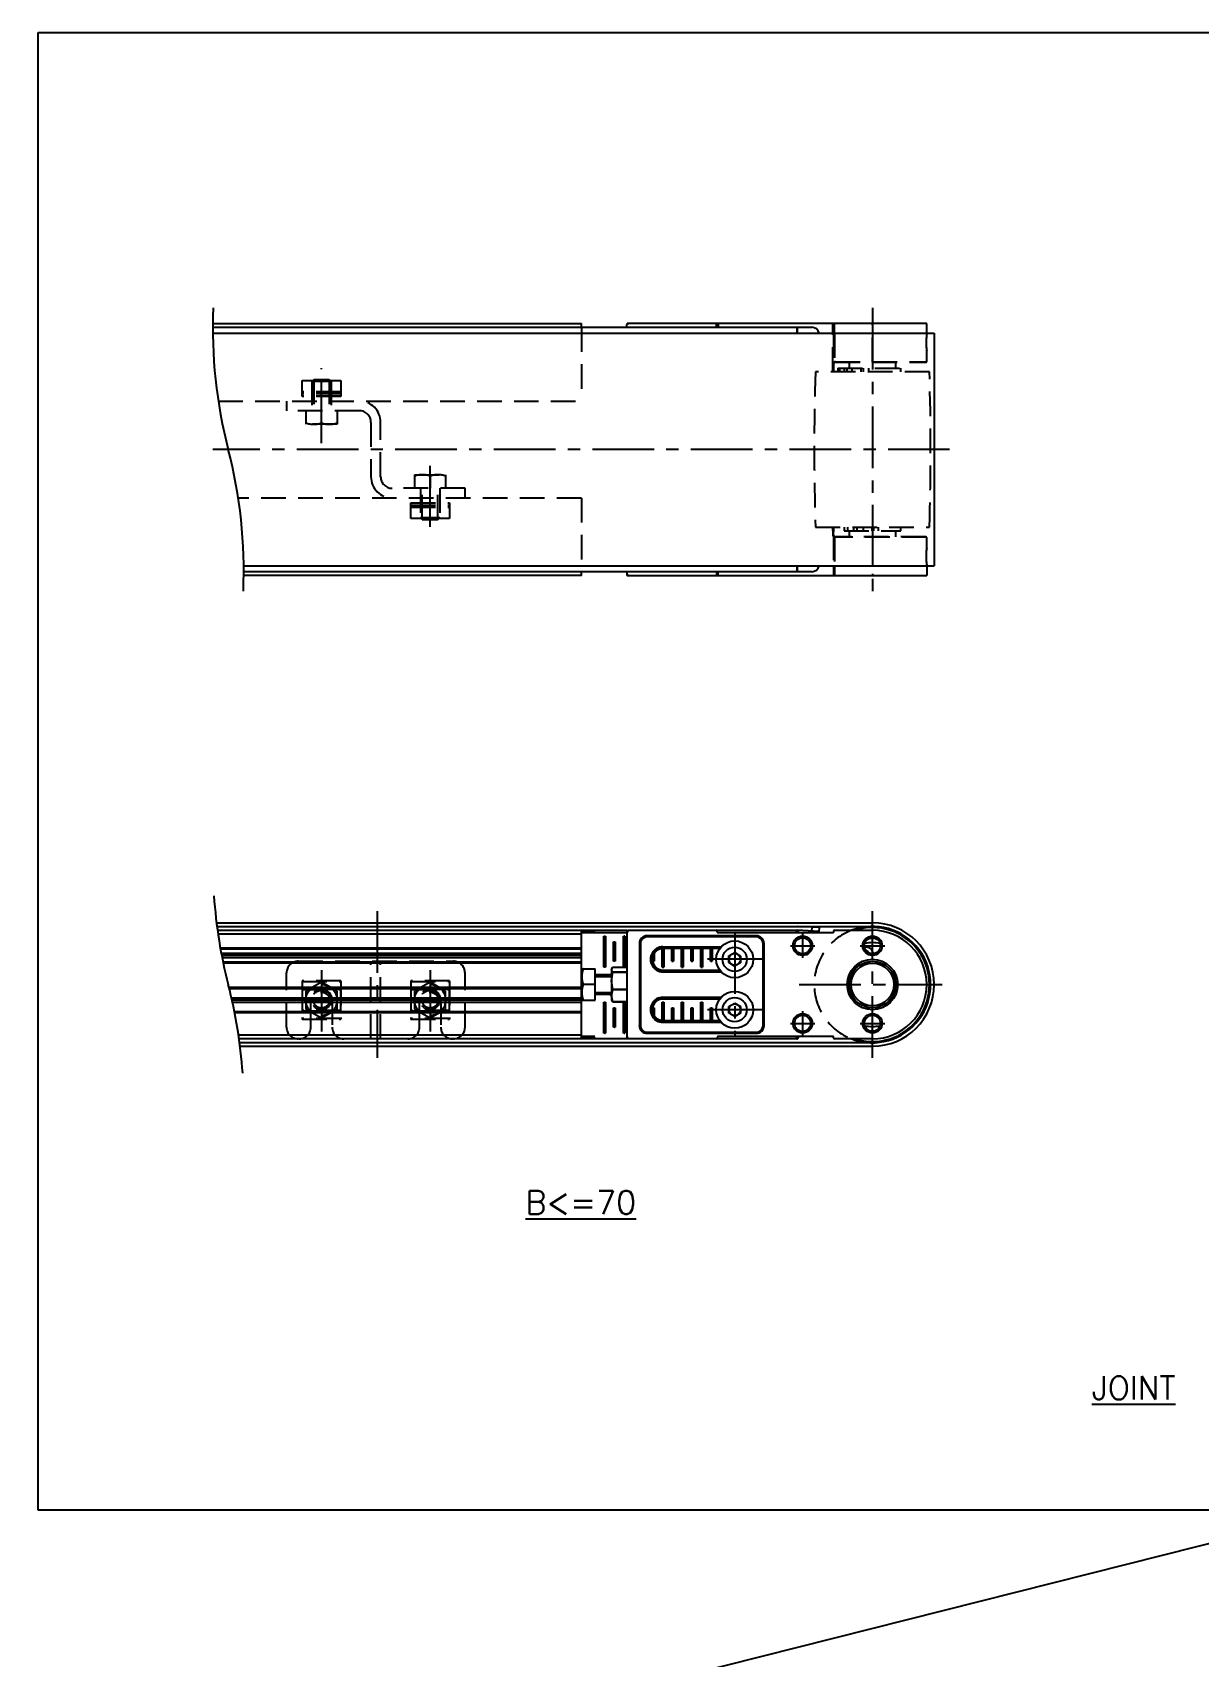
# Model space of a CAD drawing. Extents: x 0 to 1842, y -8 to 906.
# Drawn here: x 1250.8 to 1551.4, y 487.8 to 906.4 of the extents above; entities that cross this region are included whole.
import ezdxf

# ---------------------------------------------------------------- set-up
doc = ezdxf.new("R2010")
doc.units = 0
doc.header["$LTSCALE"] = 0.5
doc.linetypes.add('CENTER', pattern=[50.8, 31.75, -6.35, 6.35, -6.35])
doc.linetypes.add('DASHED', pattern=[19.05, 12.7, -6.35])
for name, color, linetype in [('MSM_CENTER', 1, 'CENTER'), ('MSM_CONTINUOUS', 7, 'CONTINUOUS'), ('MSM_DASHED', 4, 'DASHED'), ('MSM_NARROW', 5, 'CONTINUOUS'), ('MSM_PART_NUMBER', 7, 'CONTINUOUS')]:
    doc.layers.add(name, color=color, linetype=linetype)
doc.styles.get("Standard").update_dxf_attribs({"font": 'txt.shx', "height": 3, "bigfont": 'bigfont.shx'})

msp = doc.modelspace()

# ---------------------------------------------------------------- linework, layer by layer
at = {"layer": 'MSM_CENTER'}
for p, q in [((1467.32, 835.44), (1467.32, 762.44)), ((1325.32, 800.61), (1325.32, 819.94)), ((1487.22, 798.94), (1297.3, 798.94)), ((1353.32, 779.01), (1353.32, 794.74)), ((1339.63, 679.93), (1339.63, 642.13)), ((1467.32, 642.13), (1467.32, 679.93)), ((1431.82, 674.53), (1431.82, 647.53)), ((1449.32, 674.18), (1449.32, 667.88)), ((1446.17, 671.03), (1452.47, 671.03)), ((1464.17, 671.03), (1470.47, 671.03)), ((1438.82, 667.53), (1424.82, 667.53)), ((1325.32, 664.78), (1325.32, 646.17)), ((1353.32, 664.78), (1353.32, 646.17)), ((1448.42, 661.03), (1485.32, 661.03)), ((1333.07, 657.03), (1317.57, 657.03)), ((1361.07, 657.03), (1345.57, 657.03)), ((1438.82, 654.53), (1424.82, 654.53)), ((1449.32, 654.18), (1449.32, 647.88)), ((1446.17, 651.03), (1452.47, 651.03)), ((1464.17, 651.03), (1470.47, 651.03))]:
    msp.add_line(p, q, dxfattribs=at)
at = {"layer": 'MSM_CONTINUOUS'}
for p, q in [((1297.31, 830.44), (1451.67, 830.44)), ((1297.32, 831.44), (1392.32, 831.44)), ((1297.32, 828.94), (1483.22, 828.94)), ((1392.32, 830.44), (1392.32, 831.44)), ((1403.99, 830.44), (1403.98, 831.13)), ((1403.98, 831.13), (1404.22, 831.13)), ((1427.12, 831.44), (1404.08, 831.44)), ((1481.32, 831.44), (1427.12, 831.44)), ((1427.12, 830.44), (1427.12, 831.44)), ((1427.32, 830.44), (1427.32, 831.44)), ((1427.52, 831.44), (1427.52, 830.44)), ((1447.91, 828.94), (1447.91, 830.44)), ((1448.01, 828.94), (1448.01, 830.44)), ((1457.12, 828.94), (1457.12, 831.44)), ((1457.32, 828.94), (1457.32, 831.44)), ((1457.52, 828.94), (1457.52, 831.44)), ((1481.32, 828.94), (1481.32, 831.44)), ((1483.22, 828.94), (1483.22, 768.94)), ((1305.28, 768.94), (1483.22, 768.94)), ((1392.32, 766.44), (1305.28, 766.44)), ((1451.67, 767.44), (1305.29, 767.44)), ((1392.32, 766.44), (1392.32, 767.44)), ((1403.99, 767.44), (1403.98, 766.75)), ((1403.98, 766.75), (1404.22, 766.75)), ((1404.08, 766.44), (1481.32, 766.44)), ((1427.12, 767.44), (1427.12, 766.44)), ((1427.32, 766.44), (1427.32, 767.44)), ((1427.52, 766.44), (1427.52, 767.44)), ((1447.91, 767.44), (1447.91, 768.94)), ((1448.01, 767.44), (1448.01, 768.94)), ((1457.32, 768.94), (1457.32, 766.44)), ((1457.52, 768.94), (1457.52, 766.44)), ((1481.32, 768.94), (1481.32, 766.44)), ((1298.26, 676.93), (1467.32, 676.93)), ((1298.38, 676.03), (1467.32, 676.03)), ((1298.52, 675.03), (1404.23, 675.03)), ((1392.32, 674.03), (1298.66, 674.03)), ((1392.32, 647.03), (1392.32, 675.03)), ((1392.33, 674.43), (1392.32, 674.44)), ((1392.33, 674.43), (1403.98, 674.43)), ((1392.82, 674.94), (1392.83, 674.93)), ((1392.83, 674.93), (1394.81, 674.93)), ((1392.83, 674.93), (1392.83, 674.43)), ((1394.81, 674.93), (1394.83, 674.95)), ((1394.81, 674.43), (1394.81, 674.93)), ((1395.31, 674.44), (1395.81, 674.45)), ((1395.31, 674.43), (1395.31, 674.44)), ((1395.31, 674.43), (1395.31, 674.43)), ((1395.31, 674.43), (1395.31, 674.43)), ((1395.81, 674.45), (1395.81, 674.43)), ((1403.98, 674.37), (1403.98, 647.68)), ((1404.08, 647.68), (1404.08, 674.37)), ((1404.36, 675.03), (1447.9, 675.03)), ((1427.32, 674.63), (1427.32, 674.83)), ((1427.52, 674.43), (1457.32, 674.43)), ((1447.74, 674.95), (1447.82, 675.03)), ((1447.74, 674.43), (1447.74, 674.95)), ((1448.24, 674.45), (1447.74, 674.45)), ((1453.61, 674.73), (1447.96, 675.02)), ((1453.66, 675.73), (1448.01, 676.02)), ((1448.32, 674.53), (1448.24, 674.45)), ((1448.32, 674.53), (1448.24, 674.45)), ((1448.24, 674.45), (1448.24, 674.43)), ((1448.32, 674.53), (1448.32, 674.43)), ((1451.67, 675.83), (1451.61, 674.83)), ((1453.61, 674.73), (1453.66, 675.73)), ((1457.21, 674.45), (1457.26, 674.43)), ((1457.32, 674.83), (1457.32, 674.43)), ((1457.52, 675.03), (1467.32, 675.03)), ((1299.23, 670.53), (1392.32, 670.53)), ((1299.28, 670.23), (1392.32, 670.23)), ((1398.12, 665.53), (1398.12, 673.53)), ((1398.12, 673.53), (1398.52, 673.53)), ((1398.32, 673.53), (1398.32, 665.53)), ((1398.52, 673.53), (1398.52, 665.53)), ((1400.62, 667.03), (1400.62, 672.03)), ((1400.62, 672.03), (1401.02, 672.03)), ((1400.82, 672.03), (1400.82, 667.03)), ((1401.02, 672.03), (1401.02, 667.03)), ((1403.12, 673.53), (1403.52, 673.53)), ((1403.12, 673.53), (1403.32, 673.52)), ((1403.12, 665.53), (1403.12, 673.53)), ((1403.52, 673.53), (1403.32, 673.52)), ((1403.32, 673.52), (1403.32, 665.53)), ((1403.52, 673.53), (1403.52, 665.53)), ((1407.25, 671.6), (1407.32, 671.53)), ((1407.25, 671.6), (1407.25, 650.46)), ((1407.32, 671.53), (1407.52, 671.53)), ((1407.32, 671.53), (1407.32, 650.52)), ((1407.52, 671.53), (1407.52, 650.52)), ((1409.25, 673.6), (1409.32, 673.53)), ((1437.39, 673.6), (1409.25, 673.6)), ((1437.32, 673.53), (1409.32, 673.53)), ((1409.32, 673.53), (1409.32, 673.33)), ((1437.32, 673.33), (1409.32, 673.33)), ((1413.12, 665.53), (1413.12, 670.27)), ((1413.32, 670.75), (1413.32, 670.28)), ((1413.32, 670.75), (1428.33, 670.75)), ((1413.32, 670.55), (1428.16, 670.55)), ((1413.32, 670.28), (1413.32, 665.53)), ((1427.95, 670.28), (1413.32, 670.28)), ((1413.52, 670.28), (1413.52, 665.53)), ((1415.62, 667.03), (1415.62, 670.28)), ((1415.82, 670.28), (1415.82, 667.03)), ((1416.02, 670.28), (1416.02, 667.03)), ((1418.12, 665.53), (1418.12, 670.28)), ((1418.32, 670.28), (1418.32, 665.53)), ((1418.52, 670.28), (1418.52, 665.53)), ((1420.62, 667.03), (1420.62, 670.28)), ((1420.82, 670.28), (1420.82, 667.03)), ((1421.02, 670.28), (1421.02, 667.03)), ((1423.12, 665.53), (1423.12, 670.28)), ((1423.32, 670.28), (1423.32, 665.53)), ((1423.52, 670.28), (1423.52, 665.53)), ((1425.62, 667.03), (1425.62, 670.28)), ((1425.82, 670.28), (1425.82, 667.03)), ((1426.02, 670.28), (1426.02, 667.03)), ((1437.39, 673.6), (1437.32, 673.53)), ((1437.32, 673.53), (1437.32, 673.33)), ((1439.12, 650.52), (1439.12, 671.53)), ((1439.12, 671.53), (1439.32, 671.53)), ((1439.39, 671.6), (1439.32, 671.53)), ((1439.32, 650.52), (1439.32, 671.53)), ((1439.39, 650.46), (1439.39, 671.6)), ((1466.69, 673), (1467.32, 673)), ((1467.32, 673), (1467.95, 673)), ((1392.32, 669.05), (1299.5, 669.05)), ((1392.32, 668.53), (1299.6, 668.53)), ((1299.7, 668.01), (1392.32, 668.01)), ((1392.32, 666.83), (1299.94, 666.83)), ((1392.32, 666.53), (1300.01, 666.53)), ((1401.02, 667.03), (1400.62, 667.03)), ((1410.62, 667.03), (1410.62, 668.07)), ((1411.02, 667.03), (1410.62, 667.03)), ((1410.62, 667.03), (1410.82, 667.03)), ((1410.82, 668.68), (1410.82, 667.03)), ((1410.82, 667.03), (1411.02, 667.03)), ((1411.02, 669.04), (1411.02, 667.03)), ((1416.02, 667.03), (1415.62, 667.03)), ((1415.62, 667.03), (1415.82, 667.03)), ((1415.82, 667.03), (1416.02, 667.03)), ((1421.02, 667.03), (1420.62, 667.03)), ((1420.62, 667.03), (1420.82, 667.03)), ((1420.82, 667.03), (1421.02, 667.03)), ((1425.62, 667.03), (1425.82, 667.03)), ((1426.02, 667.03), (1425.62, 667.03)), ((1425.82, 667.03), (1426.02, 667.03)), ((1430.3, 666.7), (1430.34, 668.43)), ((1431.77, 665.79), (1430.3, 666.7)), ((1430.34, 668.43), (1431.87, 669.26)), ((1433.3, 666.62), (1431.77, 665.79)), ((1431.87, 669.26), (1433.34, 668.35)), ((1433.34, 668.35), (1433.3, 666.62)), ((1466.36, 669.29), (1466.39, 669.18)), ((1467.64, 668.98), (1467.24, 669.75)), ((1392.38, 665.03), (1392.32, 664.93)), ((1392.74, 665.04), (1392.38, 665.03)), ((1392.38, 665.03), (1392.73, 665.01)), ((1392.74, 665.04), (1395.82, 665.04)), ((1395.82, 657.01), (1395.82, 665.04)), ((1400.07, 663.53), (1395.82, 663.53)), ((1398.52, 665.53), (1398.12, 665.53)), ((1399.58, 663.53), (1400.07, 663.81)), ((1400.34, 665.5), (1400.07, 665.03)), ((1400.07, 664.87), (1400.42, 665.5)), ((1400.07, 665.03), (1400.07, 657.03)), ((1400.42, 664.25), (1400.07, 664.87)), ((1400.07, 662), (1400.42, 664.2)), ((1400.42, 659.79), (1400.07, 662)), ((1400.34, 665.5), (1403.98, 665.5)), ((1400.42, 664.25), (1400.42, 664.2)), ((1403.98, 664.25), (1400.42, 664.25)), ((1400.42, 664.2), (1403.98, 664.2)), ((1403.52, 665.53), (1403.12, 665.53)), ((1403.12, 665.53), (1403.32, 665.53)), ((1403.32, 665.53), (1403.52, 665.53)), ((1413.52, 665.53), (1413.12, 665.53)), ((1413.12, 665.53), (1413.32, 665.53)), ((1413.32, 665.53), (1413.52, 665.53)), ((1413.32, 664.77), (1427.95, 664.77)), ((1413.32, 664.77), (1413.32, 664.3)), ((1413.32, 664.5), (1428.16, 664.5)), ((1413.32, 664.3), (1428.33, 664.3)), ((1418.52, 665.53), (1418.12, 665.53)), ((1418.12, 665.53), (1418.32, 665.53)), ((1418.32, 665.53), (1418.52, 665.53)), ((1423.52, 665.53), (1423.12, 665.53)), ((1423.12, 665.53), (1423.32, 665.53)), ((1423.32, 665.53), (1423.52, 665.53)), ((1301.48, 660.33), (1392.32, 660.33)), ((1301.56, 660.03), (1392.32, 660.03)), ((1392.32, 657.55), (1302.15, 657.55)), ((1395.82, 661.05), (1392.74, 661.05)), ((1395.82, 658.53), (1400.07, 658.53)), ((1400.07, 658.25), (1399.58, 658.53)), ((1400.07, 658.15), (1400.42, 659.73)), ((1400.42, 656.57), (1400.07, 658.15)), ((1403.98, 659.79), (1400.42, 659.79)), ((1400.42, 659.79), (1400.42, 659.73)), ((1400.42, 659.73), (1403.98, 659.73)), ((1413.32, 657.75), (1413.32, 657.28)), ((1413.32, 657.75), (1428.33, 657.75)), ((1413.32, 657.55), (1428.16, 657.55)), ((1427.95, 657.28), (1413.32, 657.28)), ((1392.32, 657.03), (1302.27, 657.03)), ((1302.38, 656.51), (1392.32, 656.51)), ((1392.32, 654.03), (1302.9, 654.03)), ((1392.32, 653.73), (1302.96, 653.73)), ((1392.32, 657.13), (1392.38, 657.03)), ((1392.38, 657.03), (1392.74, 657.04)), ((1392.74, 657.01), (1392.38, 657.03)), ((1392.74, 657.04), (1395.82, 657.04)), ((1392.74, 657.01), (1395.82, 657.01)), ((1398.12, 656.53), (1398.52, 656.53)), ((1398.12, 656.53), (1398.32, 656.52)), ((1398.12, 648.53), (1398.12, 656.53)), ((1398.32, 656.52), (1398.52, 656.53)), ((1398.32, 656.52), (1398.32, 648.53)), ((1398.52, 656.53), (1398.52, 648.53)), ((1400.07, 657.03), (1400.42, 656.56)), ((1403.98, 656.57), (1400.42, 656.57)), ((1400.42, 656.57), (1400.42, 656.56)), ((1400.42, 656.56), (1403.98, 656.56)), ((1400.62, 655.03), (1401.02, 655.03)), ((1400.62, 650.03), (1400.62, 655.03)), ((1400.62, 655.03), (1400.82, 655.02)), ((1400.82, 655.02), (1401.02, 655.03)), ((1400.82, 655.02), (1400.82, 650.03)), ((1401.02, 655.03), (1401.02, 650.03)), ((1403.12, 656.53), (1403.52, 656.53)), ((1403.12, 648.53), (1403.12, 656.53)), ((1403.12, 656.53), (1403.32, 656.52)), ((1403.32, 656.52), (1403.52, 656.53)), ((1403.32, 656.52), (1403.32, 648.53)), ((1403.52, 656.53), (1403.52, 648.53)), ((1410.62, 653.99), (1410.62, 655.03)), ((1410.62, 655.03), (1411.02, 655.03)), ((1410.62, 655.03), (1410.82, 655.02)), ((1410.82, 655.02), (1411.02, 655.03)), ((1410.82, 655.02), (1410.82, 653.37)), ((1411.02, 655.03), (1411.02, 653.01)), ((1413.12, 656.53), (1413.52, 656.53)), ((1413.12, 651.78), (1413.12, 656.53)), ((1413.12, 656.53), (1413.32, 656.52)), ((1413.32, 656.52), (1413.52, 656.53)), ((1413.32, 656.52), (1413.32, 651.77)), ((1413.52, 656.53), (1413.52, 651.77)), ((1415.62, 655.03), (1416.02, 655.03)), ((1415.62, 651.77), (1415.62, 655.03)), ((1415.62, 655.03), (1415.82, 655.02)), ((1415.82, 655.02), (1416.02, 655.03)), ((1415.82, 655.02), (1415.82, 651.77)), ((1416.02, 655.03), (1416.02, 651.77)), ((1418.12, 656.53), (1418.52, 656.53)), ((1418.12, 651.77), (1418.12, 656.53)), ((1418.12, 656.53), (1418.32, 656.52)), ((1418.32, 656.52), (1418.52, 656.53)), ((1418.32, 656.52), (1418.32, 651.77)), ((1418.52, 656.53), (1418.52, 651.77)), ((1420.62, 651.77), (1420.62, 655.03)), ((1420.62, 655.03), (1420.82, 655.02)), ((1420.62, 655.03), (1421.02, 655.03)), ((1420.82, 655.02), (1421.02, 655.03)), ((1420.82, 655.02), (1420.82, 651.77)), ((1421.02, 655.03), (1421.02, 651.77)), ((1423.12, 656.53), (1423.52, 656.53)), ((1423.12, 651.77), (1423.12, 656.53)), ((1423.12, 656.53), (1423.32, 656.52)), ((1423.32, 656.52), (1423.52, 656.53)), ((1423.32, 656.52), (1423.32, 651.77)), ((1423.52, 656.53), (1423.52, 651.77)), ((1425.62, 655.03), (1425.82, 655.02)), ((1425.62, 655.03), (1426.02, 655.03)), ((1425.62, 651.77), (1425.62, 655.03)), ((1425.82, 655.02), (1426.02, 655.03)), ((1425.82, 655.02), (1425.82, 651.77)), ((1426.02, 655.03), (1426.02, 651.77)), ((1430.32, 655.39), (1431.82, 656.26)), ((1430.32, 653.66), (1430.32, 655.39)), ((1431.82, 652.79), (1430.32, 653.66)), ((1431.82, 656.26), (1433.32, 655.39)), ((1433.32, 653.66), (1431.82, 652.79)), ((1433.32, 655.39), (1433.32, 653.66)), ((1401.02, 650.03), (1400.62, 650.03)), ((1400.82, 650.03), (1400.62, 650.03)), ((1400.82, 650.03), (1401.02, 650.03)), ((1407.25, 650.46), (1407.32, 650.52)), ((1407.32, 650.52), (1407.52, 650.52)), ((1413.32, 651.3), (1413.32, 651.77)), ((1413.32, 651.77), (1427.95, 651.77)), ((1413.32, 651.5), (1428.16, 651.5)), ((1413.32, 651.3), (1428.33, 651.3)), ((1439.12, 650.52), (1439.32, 650.52)), ((1439.39, 650.46), (1439.32, 650.52)), ((1466.69, 649.06), (1467.95, 649.06)), ((1303.94, 648.03), (1392.32, 648.03)), ((1447.82, 647.03), (1304.09, 647.03)), ((1467.32, 646.03), (1304.22, 646.03)), ((1304.34, 645.13), (1467.32, 645.13)), ((1392.32, 647.61), (1392.33, 647.62)), ((1392.32, 647.61), (1392.33, 647.62)), ((1395.81, 647.62), (1392.33, 647.62)), ((1392.83, 647.12), (1392.82, 647.11)), ((1392.83, 647.62), (1392.83, 647.12)), ((1394.81, 647.12), (1392.83, 647.12)), ((1394.81, 647.12), (1394.81, 647.62)), ((1394.83, 647.1), (1394.81, 647.12)), ((1395.31, 647.62), (1395.31, 647.62)), ((1395.31, 647.62), (1395.31, 647.62)), ((1395.31, 647.61), (1395.31, 647.62)), ((1395.31, 647.61), (1395.81, 647.6)), ((1395.81, 647.62), (1395.81, 647.6)), ((1398.52, 648.53), (1398.12, 648.53)), ((1398.32, 648.53), (1398.12, 648.53)), ((1398.32, 648.53), (1398.52, 648.53)), ((1403.52, 648.53), (1403.12, 648.53)), ((1403.32, 648.53), (1403.12, 648.53)), ((1403.32, 648.53), (1403.52, 648.53)), ((1403.98, 647.68), (1404.08, 647.68)), ((1409.25, 648.46), (1409.32, 648.52)), ((1409.25, 648.46), (1437.39, 648.46)), ((1409.32, 648.72), (1437.32, 648.72)), ((1409.32, 648.72), (1409.32, 648.52)), ((1409.32, 648.52), (1437.32, 648.52)), ((1427.32, 647.43), (1427.32, 647.23)), ((1457.12, 647.63), (1427.52, 647.63)), ((1437.32, 648.72), (1437.32, 648.52)), ((1437.32, 648.52), (1437.39, 648.46)), ((1447.74, 647.1), (1447.74, 647.6)), ((1447.74, 647.6), (1448.24, 647.6)), ((1447.82, 647.03), (1447.74, 647.1)), ((1448.24, 647.6), (1448.32, 647.53)), ((1448.32, 647.63), (1448.32, 647.53)), ((1457.32, 647.23), (1457.32, 647.43)), ((1467.32, 647.03), (1457.52, 647.03))]:
    msp.add_line(p, q, dxfattribs=at)
for centre, radius in [((1431.82, 667.53), 4.75), ((1431.82, 667.53), 3.13), ((1449.32, 671.03), 2.07), ((1467.32, 671.03), 2.07), ((1431.82, 667.53), 1.5), ((1467.32, 661.03), 6.5), ((1467.32, 661.03), 6), ((1467.32, 661.03), 5.5), ((1431.82, 654.53), 4.75), ((1431.82, 654.53), 3.12), ((1431.82, 654.53), 1.5), ((1449.32, 651.03), 2.07), ((1467.32, 651.03), 2.07)]:
    msp.add_circle(centre, radius, dxfattribs=at)
for centre, radius, start, end in [((1404.48, 831.14), 0.5, 143.1175, 181.4553), ((1404.63, 831.14), 0.404, 131.0562, 181.1329), ((1451.66, 828.44), 2, 14.4237, 89.9303), ((1404.48, 766.74), 0.5, 178.9862, 216.8852), ((1404.63, 766.74), 0.404, 178.8636, 228.9467), ((1451.66, 769.44), 2, 270.0694, 345.5764), ((1392.82, 674.44), 0.5, 90.0234, 179.9789), ((1392.83, 674.43), 0.5, 90.0223, 179.9765), ((1394.81, 674.43), 0.5, 0.0235, 89.9777), ((1394.8, 674.44), 0.509, 0.0108, 87.0086), ((1394.89, 673.85), 1.1, 32.8282, 93.2378), ((1404.98, 674.37), 1, 138.9892, 179.9859), ((1404.97, 674.37), 0.895, 133.0624, 180.1301), ((1427.12, 674.83), 0.2, 0, 90), ((1427.52, 674.63), 0.2, 180, 270), ((1447.74, 674.45), 0.5, 0.0201, 89.9811), ((1447.82, 674.53), 0.5, 0.0037, 88.9134), ((1447.9, 674.03), 2, 87, 90), ((1447.9, 674.03), 1, 87, 90), ((1457.12, 674.63), 0.205, 280.3588, 359.4522), ((1457.52, 674.83), 0.2, 90, 180), ((1467.32, 661.03), 15, 248.9605, 111.0394), ((1467.32, 661.03), 14.7, 252.2472, 107.7528), ((1467.32, 661.03), 15.9, 270, 90), ((1467.32, 661.03), 14, 270, 90), ((1409.25, 671.6), 2, 89.9964, 180.0036), ((1409.32, 671.53), 2, 90.0001, 179.9996), ((1409.32, 671.53), 1.8, 89.9956, 180.0042), ((1413.32, 667.53), 3.23, 89.9998, 270.0002), ((1413.32, 667.53), 3.03, 90, 270), ((1413.32, 667.53), 2.75, 90, 270), ((1437.32, 671.53), 2, 0.0006, 89.9997), ((1437.32, 671.53), 1.8, 359.9958, 90.0044), ((1437.39, 671.6), 2, 359.9968, 90.0034), ((1465.74, 668.96), 1.7, 27.435, 104.9479), ((1467.32, 661.03), 10.8, 79.4774, 100.5226), ((1467.32, 602.28), 70.66, 89.362, 90.638), ((1465.69, 668.94), 0.75, 27.435, 85.8742), ((1398.13, 663.05), 5.75, 159.7297, 200.2703), ((1398.29, 659.03), 5.91, 160.0003, 199.9997), ((1413.32, 654.53), 3.23, 89.9998, 270.0002), ((1413.32, 654.53), 3.03, 90, 270), ((1413.32, 654.53), 2.75, 90, 270), ((1409.25, 650.46), 2, 179.9964, 270.0036), ((1409.25, 650.46), 2, 179.9964, 270.0036), ((1409.32, 650.52), 2, 180.0004, 269.9999), ((1409.32, 650.52), 1.8, 179.9958, 270.0044), ((1437.32, 650.52), 2, 270.0001, 359.9996), ((1437.32, 650.52), 1.8, 269.9956, 0.0042), ((1437.39, 650.46), 2, 269.9966, 0.0032), ((1437.39, 650.46), 2, 269.9964, 0.0036), ((1467.32, 661.03), 10.8, 259.4774, 280.5226), ((1467.32, 719.77), 70.66, 269.362, 270.638), ((1392.82, 647.61), 0.5, 180.0211, 269.9766), ((1392.83, 647.62), 0.5, 180.0235, 269.9777), ((1394.81, 647.62), 0.5, 270.0223, 359.9765), ((1394.78, 647.64), 0.535, 275.5655, 357.4152), ((1394.96, 648.07), 0.97, 262.3227, 331.6113), ((1404.98, 647.68), 1, 180.0141, 221.0108), ((1404.97, 647.68), 0.895, 179.8732, 226.9343), ((1427.12, 647.23), 0.2, 270, 0), ((1427.52, 647.43), 0.2, 90, 180), ((1447.74, 647.6), 0.5, 270.0189, 359.9799), ((1447.82, 647.53), 0.5, 269.9964, 0.0036), ((1447.82, 647.53), 0.5, 269.9972, 0.0018), ((1457.12, 647.43), 0.2, 0, 90), ((1457.52, 647.23), 0.2, 180, 270)]:
    msp.add_arc(centre, radius, start, end, dxfattribs=at)
at = {"layer": 'MSM_DASHED'}
for p, q in [((1392.32, 830.44), (1392.32, 811.44)), ((1457.12, 818.94), (1457.12, 828.94)), ((1457.32, 828.94), (1457.32, 818.94)), ((1457.52, 828.94), (1457.52, 821.48)), ((1467.32, 821.44), (1467.32, 831.44)), ((1481.32, 828.64), (1481.32, 828.94)), ((1457.31, 820.95), (1457.28, 818.94)), ((1457.81, 821.55), (1457.81, 821.44)), ((1457.81, 821.55), (1481.32, 821.55)), ((1457.81, 821.44), (1481, 821.44)), ((1461.32, 821.44), (1461.32, 819.94)), ((1473.32, 819.94), (1473.32, 821.44)), ((1481.32, 821.55), (1481.32, 824.27)), ((1320.32, 816.74), (1330.32, 816.74)), ((1320.32, 812.64), (1320.32, 816.74)), ((1330.32, 816.61), (1320.32, 816.61)), ((1323.31, 816.94), (1322.82, 816.45)), ((1322.82, 816.74), (1322.82, 808.94)), ((1327.82, 816.45), (1322.82, 816.45)), ((1323.31, 816.94), (1323.11, 816.74)), ((1323.31, 816.94), (1323.31, 808.94)), ((1327.33, 816.94), (1323.31, 816.94)), ((1327.33, 816.94), (1327.82, 816.45)), ((1327.33, 816.94), (1327.33, 808.94)), ((1327.82, 816.74), (1327.82, 808.94)), ((1330.32, 816.74), (1330.32, 812.64)), ((1482.02, 818.94), (1452.62, 818.94)), ((1458.44, 819.94), (1474.65, 819.94)), ((1458.44, 819.94), (1458.44, 818.94)), ((1458.91, 818.94), (1458.91, 819.94)), ((1460.15, 818.94), (1460.15, 819.94)), ((1460.77, 818.94), (1460.77, 819.94)), ((1462.01, 819.94), (1462.01, 818.94)), ((1464.41, 818.94), (1464.41, 819.94)), ((1464.94, 819.94), (1464.94, 818.94)), ((1466.34, 819.94), (1466.34, 818.94)), ((1474.65, 818.94), (1474.65, 819.94)), ((1330.32, 813.8), (1320.32, 813.8)), ((1330.32, 813.44), (1320.32, 813.44)), ((1330.32, 812.84), (1320.32, 812.84)), ((1330.32, 812.64), (1320.32, 812.64)), ((1298.74, 811.44), (1392.32, 811.44)), ((1316.32, 811.44), (1316.32, 808.94)), ((1335.07, 808.94), (1316.32, 808.94)), ((1321.32, 808.94), (1321.32, 805.44)), ((1325.32, 805.8), (1325.32, 808.94)), ((1329.32, 808.94), (1329.32, 805.44)), ((1329.32, 805.44), (1321.32, 805.44)), ((1338.07, 805.94), (1338.07, 791.94)), ((1340.57, 791.94), (1340.57, 805.94)), ((1349.32, 792.44), (1349.32, 788.94)), ((1349.32, 792.44), (1357.32, 792.44)), ((1353.32, 792.08), (1353.32, 788.94)), ((1357.32, 792.44), (1357.32, 788.94)), ((1362.32, 788.94), (1343.57, 788.94)), ((1350.82, 788.94), (1350.82, 781.14)), ((1351.31, 780.94), (1351.31, 788.94)), ((1355.33, 780.94), (1355.33, 788.94)), ((1355.82, 788.94), (1355.82, 781.14)), ((1362.32, 786.44), (1362.32, 788.94)), ((1392.32, 786.44), (1303.87, 786.44)), ((1348.32, 781.14), (1348.32, 785.24)), ((1348.32, 785.24), (1358.32, 785.24)), ((1348.32, 785.04), (1358.32, 785.04)), ((1348.32, 784.44), (1358.32, 784.44)), ((1348.32, 784.08), (1358.32, 784.08)), ((1358.32, 785.24), (1358.32, 781.14)), ((1392.32, 786.44), (1392.32, 767.44)), ((1348.32, 781.27), (1358.32, 781.27)), ((1358.32, 781.14), (1348.32, 781.14)), ((1350.82, 781.43), (1355.82, 781.43)), ((1351.31, 780.94), (1350.82, 781.43)), ((1351.31, 780.94), (1355.33, 780.94)), ((1355.33, 780.94), (1355.82, 781.43)), ((1355.33, 780.94), (1355.53, 781.14)), ((1452.62, 778.94), (1482.02, 778.94)), ((1457.01, 778.94), (1457.02, 778.4)), ((1457.22, 778.41), (1457.2, 778.94)), ((1457.28, 778.94), (1457.29, 778.41)), ((1460, 778.94), (1460, 777.94)), ((1460.04, 778.94), (1460.04, 777.94)), ((1460.96, 777.94), (1460.96, 778.94)), ((1462.56, 777.94), (1462.56, 778.94)), ((1463.35, 777.94), (1463.35, 778.94)), ((1464.95, 778.94), (1464.95, 777.94)), ((1467.24, 777.94), (1467.24, 778.94)), ((1467.58, 778.94), (1467.58, 777.94)), ((1468.76, 778.94), (1468.76, 777.94)), ((1474.65, 777.94), (1474.65, 778.94)), ((1457.02, 778.4), (1457.22, 778.41)), ((1457.02, 778.4), (1457.1, 777.58)), ((1457.1, 777.58), (1457.3, 777.58)), ((1457.1, 777.58), (1457.11, 776.93)), ((1457.11, 776.93), (1457.3, 776.93)), ((1457.3, 777.58), (1457.18, 778.41)), ((1457.31, 776.93), (1457.3, 777.58)), ((1457.32, 776.78), (1457.32, 768.94)), ((1457.52, 776.4), (1457.52, 768.94)), ((1457.52, 776.4), (1457.81, 776.33)), ((1481, 776.44), (1457.81, 776.44)), ((1457.81, 776.33), (1457.81, 776.43)), ((1481.32, 776.33), (1457.81, 776.33)), ((1460, 777.94), (1474.65, 777.94)), ((1461.32, 777.94), (1461.32, 776.44)), ((1467.32, 776.44), (1467.32, 766.44)), ((1473.32, 776.44), (1473.32, 777.94)), ((1481.32, 773.61), (1481.32, 776.33)), ((1481.32, 768.94), (1481.32, 769.24)), ((1319.32, 667.03), (1359.32, 667.03)), ((1338.07, 647.03), (1338.07, 667.03)), ((1340.57, 647.03), (1340.57, 667.03)), ((1316.32, 650.03), (1316.32, 664.03)), ((1320.32, 662.03), (1320.32, 652.03)), ((1330.32, 662.03), (1320.32, 662.03)), ((1330.32, 661.98), (1320.32, 661.98)), ((1320.32, 661.8), (1330.32, 661.8)), ((1325.32, 661.64), (1321.32, 659.34)), ((1329.32, 659.34), (1325.32, 661.64)), ((1330.32, 662.03), (1330.32, 652.07)), ((1348.32, 662.03), (1348.32, 652.03)), ((1358.32, 662.03), (1348.32, 662.03)), ((1358.32, 661.98), (1348.32, 661.98)), ((1348.32, 661.8), (1358.32, 661.8)), ((1353.32, 661.64), (1349.32, 659.34)), ((1357.32, 659.34), (1353.32, 661.64)), ((1358.32, 662.03), (1358.32, 652.07)), ((1362.32, 650.03), (1362.32, 664.03)), ((1320.32, 660.03), (1320.32, 654.03)), ((1320.32, 660.03), (1330.32, 660.03)), ((1330.32, 660.02), (1320.32, 660.02)), ((1330.32, 659.93), (1320.32, 659.93)), ((1330.32, 659.77), (1320.32, 659.77)), ((1320.32, 659.73), (1330.32, 659.73)), ((1321.32, 659.34), (1321.32, 654.72)), ((1329.32, 654.72), (1329.32, 659.34)), ((1330.32, 654.03), (1330.32, 660.03)), ((1348.32, 660.03), (1348.32, 654.03)), ((1348.32, 660.03), (1358.32, 660.03)), ((1358.32, 660.02), (1348.32, 660.02)), ((1358.32, 659.93), (1348.32, 659.93)), ((1358.32, 659.77), (1348.32, 659.77)), ((1348.32, 659.73), (1358.32, 659.73)), ((1349.32, 659.34), (1349.32, 654.72)), ((1357.32, 654.72), (1357.32, 659.34)), ((1358.32, 654.03), (1358.32, 660.03)), ((1330.32, 654.33), (1320.32, 654.33)), ((1320.32, 654.28), (1330.32, 654.28)), ((1320.32, 654.13), (1330.32, 654.13)), ((1320.32, 654.04), (1330.32, 654.04)), ((1320.32, 654.03), (1330.32, 654.03)), ((1320.82, 657.03), (1329.82, 657.03)), ((1321.32, 654.72), (1325.32, 652.41)), ((1322.57, 650.03), (1322.57, 657.03)), ((1325.32, 652.41), (1329.32, 654.72)), ((1328.07, 657.03), (1328.07, 650.03)), ((1358.32, 654.33), (1348.32, 654.33)), ((1348.32, 654.28), (1358.32, 654.28)), ((1348.32, 654.13), (1358.32, 654.13)), ((1348.32, 654.04), (1358.32, 654.04)), ((1348.32, 654.03), (1358.32, 654.03)), ((1348.82, 657.03), (1357.82, 657.03)), ((1349.32, 654.72), (1353.32, 652.41)), ((1350.57, 650.03), (1350.57, 657.03)), ((1353.32, 652.41), (1357.32, 654.72)), ((1356.07, 657.03), (1356.07, 650.03)), ((1330.32, 652.25), (1320.32, 652.25)), ((1320.32, 652.07), (1330.32, 652.07)), ((1358.32, 652.25), (1348.32, 652.25)), ((1348.32, 652.07), (1358.32, 652.07))]:
    msp.add_line(p, q, dxfattribs=at)
for centre, radius in [((1325.32, 657.03), 4), ((1325.32, 657.03), 2.5), ((1325.32, 657.03), 2.07), ((1353.32, 657.03), 4), ((1353.32, 657.03), 2.5), ((1353.32, 657.03), 2.07)]:
    msp.add_circle(centre, radius, dxfattribs=at)
for centre, radius, start, end in [((1495.2, 826.44), 14.05, 170.9924, 188.8967), ((1457.81, 820.94), 0.5, 89.9689, 179.0298), ((1457.77, 821.11), 0.45, 84.4293, 186.3128), ((1481, 821.94), 0.5, 270, 309.3159), ((2119.14, 798.94), 666.82, 178.28126, 181.71874), ((815.5, 798.94), 666.82, 358.28126, 1.71874), ((1335.07, 805.94), 5.5, 0, 90), ((1335.07, 805.94), 3, 0, 90), ((1323.32, 811.22), 5.78, 249.7438, 290.2562), ((1327.32, 811.22), 5.78, 249.7438, 290.2562), ((1343.57, 791.94), 5.5, 180, 270), ((1343.57, 791.94), 3, 180, 270), ((1351.32, 786.66), 5.78, 69.7438, 110.2562), ((1355.32, 786.66), 5.78, 69.7438, 110.2562), ((1457.81, 776.94), 0.7, 180.9961, 225.4244), ((12983.89, 979.19), 11528.36, 180.997936, 181.001163), ((1457.81, 776.94), 0.5, 181, 190.6739), ((1457.81, 776.94), 0.5, 190.6403, 270.035), ((1457.82, 776.8), 0.496, 182.0124, 233.3768), ((1481, 775.94), 0.5, 50.6841, 90), ((1495.02, 771.43), 13.88, 170.9316, 189.0668), ((1467.32, 661.03), 15, 111.0395, 248.9605), ((1319.32, 664.03), 3, 90, 180), ((1359.32, 664.03), 3, 0, 90), ((1325.32, 657.03), 2.75, 0, 180), ((1353.32, 657.03), 2.75, 0, 180), ((1319.32, 650.03), 3, 180, 270), ((1319.57, 650.03), 3, 270, 0), ((1331.07, 650.03), 3, 180, 270), ((1347.57, 650.03), 3, 270, 0), ((1359.07, 650.03), 3, 180, 270), ((1359.32, 650.03), 3, 270, 0)]:
    msp.add_arc(centre, radius, start, end, dxfattribs=at)
at = {"layer": 'MSM_NARROW'}
for p, q in [((1252.34, 906.44), (1841.98, 906.44)), ((1252.34, 525.57), (1252.34, 906.44)), ((1395.82, 663.09), (1400.07, 663.09)), ((1395.82, 658.96), (1400.07, 658.96)), ((1250.83, 440.57), (1588.26, 525.57)), ((1841.98, 525.57), (1252.34, 525.57))]:
    msp.add_line(p, q, dxfattribs=at)
for centre in [(1449.32, 671.03), (1467.32, 671.03), (1449.32, 651.03), (1467.32, 651.03)]:
    msp.add_circle(centre, 2.5, dxfattribs=at)
for centre, start, end in [((1421.76, 830.19), 177.5829, 194.5434), ((1180.84, 767.69), 357.5829, 14.5434), ((1421.76, 692.28), 183.8624, 194.5434), ((1180.84, 629.78), 3.8624, 14.5434)]:
    msp.add_arc(centre, 124.45, start, end, dxfattribs=at)

# ---------------------------------------------------------------- texts
at = {"layer": 'MSM_PART_NUMBER'}
for s, p in [('%%UB<=70', (1377.88, 601.88)), ('%%UJOINT', (1523.85, 554.05))]:
    msp.add_text(s, height=6, dxfattribs=at).set_placement(p)

doc.saveas('drawing.dxf')
